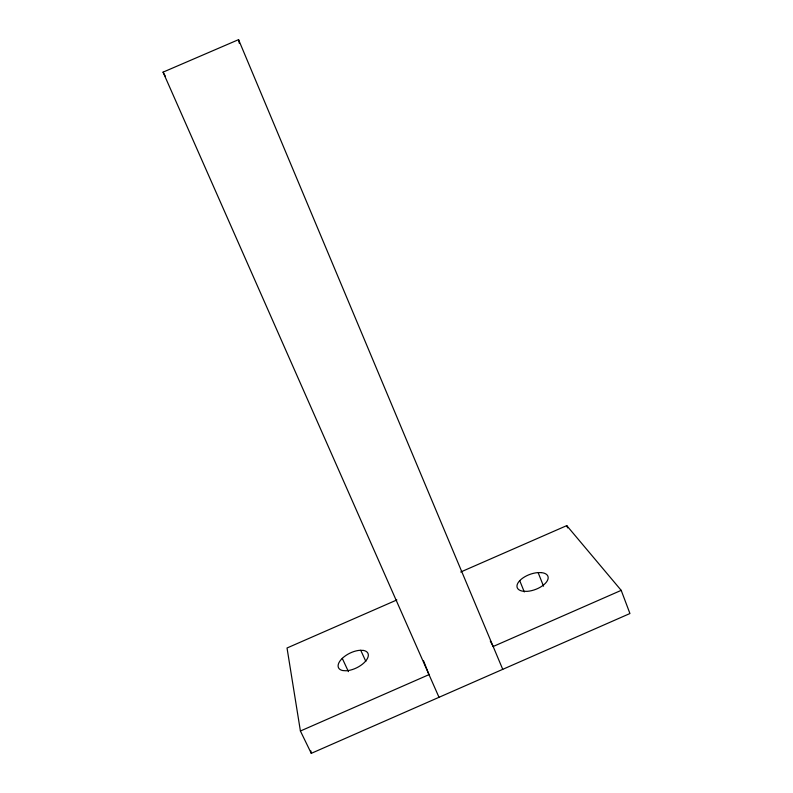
<?xml version="1.0" encoding="UTF-8"?>
<svg xmlns="http://www.w3.org/2000/svg" width="793" height="793" viewBox="0 0 793 793"><rect width="100%" height="100%" fill="white"/><g stroke="black" fill="none" stroke-linecap="round" stroke-linejoin="round"><path stroke-width="1.19" d="M460.713 572.011L566.757 525.62L621.206 590.359L629.939 613.524L311.272 753.35L300.408 731.017L429.003 674.635L423.571 660.876M621.206 590.359L493.167 646.503L490.282 641.041M396.867 599.944L287.026 648L300.408 731.017M439.015 697.305L163.061 72.153L238.564 39.65L502.742 669.342M163.061 72.153L165.43 76.406M342.269 658.359L348.434 671.631M360.746 650.3L365.821 661.382M519.732 580.654L524.292 591.945M538.14 572.625L543.542 586.196M566.757 525.62L567.639 527.9M238.564 39.65L239.288 43.298M310.856 750.912L311.272 753.35M541.203 572.605L537.575 572.625A16.375 8.039 -20.3 0 0 518.632 581.953A16.375 8.039 -20.3 0 0 523.667 591.31L527.325 591.34A16.375 8.039 -20.3 0 0 546.526 581.963A16.375 8.039 -20.3 0 0 541.203 572.605M363.442 650.438L360.25 650.28A16.405 8.069 -26.4 0 0 340.94 659.766A16.405 8.069 -26.4 0 0 342.754 670.551L345.976 670.769A16.405 8.069 -26.4 0 0 365.523 661.243A16.405 8.069 -26.4 0 0 363.442 650.438"/></g></svg>
